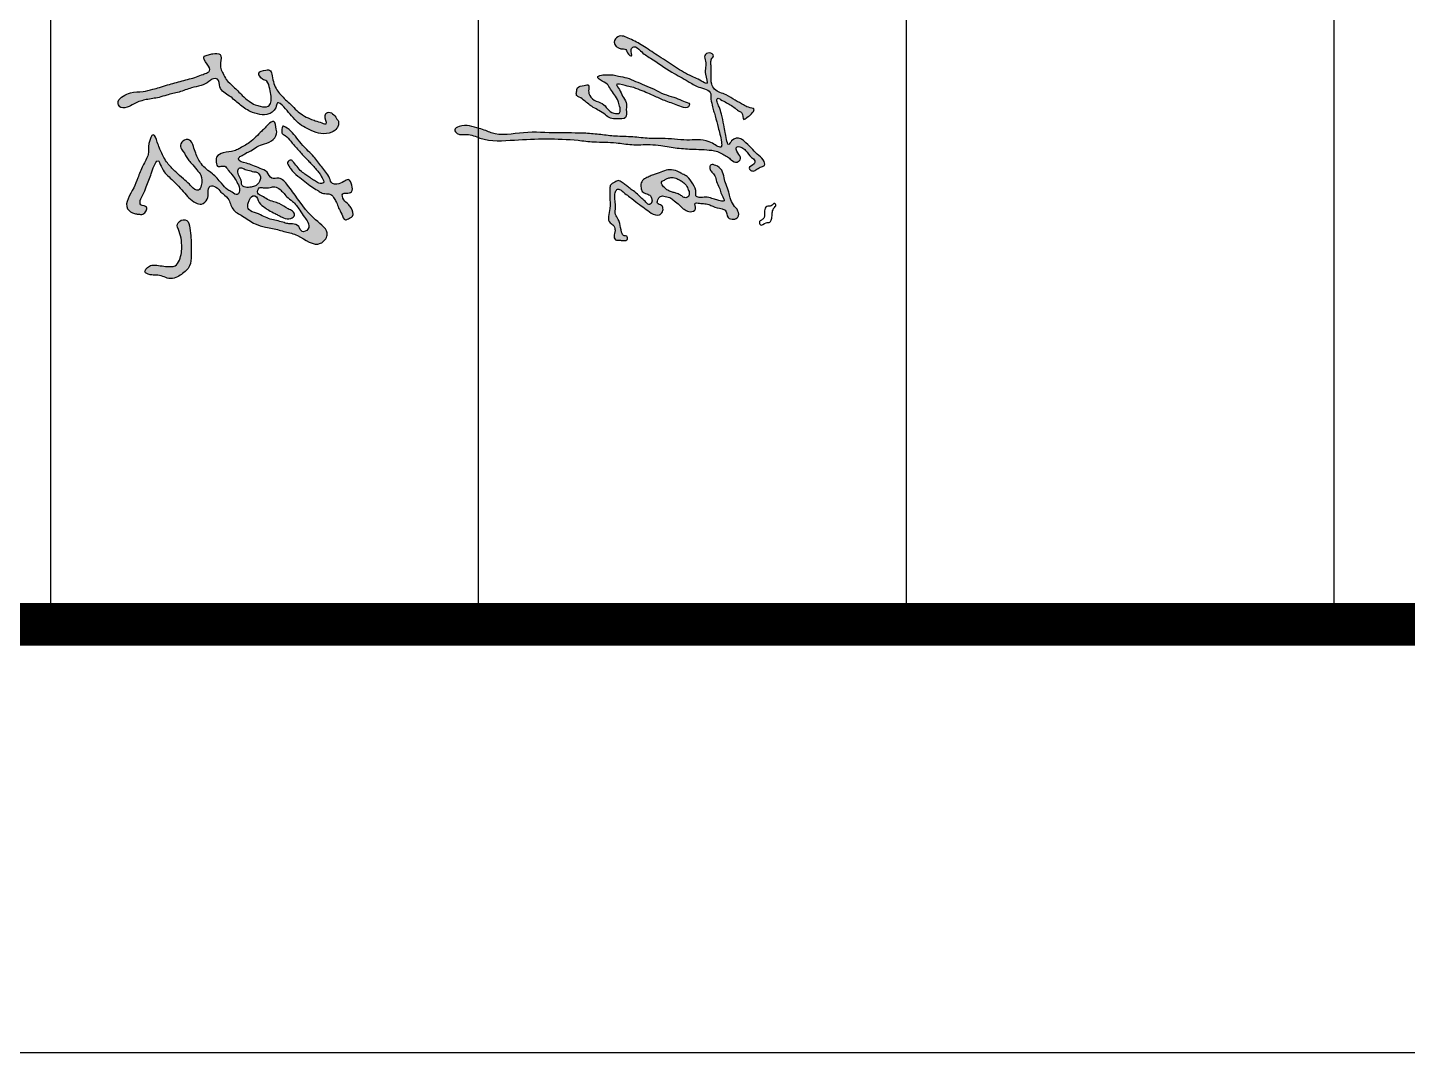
# Model space of a CAD drawing. Extents: x 174641 to 414490, y 73126 to 493158.
# Drawn here: x 189605 to 192830, y 171989 to 174383 of the extents above; entities that cross this region are included whole.
import ezdxf

# ---------------------------------------------------------------- set-up
doc = ezdxf.new("R2010")
doc.units = 0
doc.header["$LTSCALE"] = 1000
doc.header["$MEASUREMENT"] = 0
for name, color, linetype in [('PUB_TITLE', 7, 'Continuous'), ('TWT_TITLE', 7, 'Continuous'), ('文字和字符', 7, 'Continuous')]:
    doc.layers.add(name, color=color, linetype=linetype)

msp = doc.modelspace()

# ---------------------------------------------------------------- hatches: boundary and pattern name
at = {"layer": '文字和字符'}
h = msp.add_hatch(color=6, dxfattribs=at)
edge = h.paths.add_edge_path()
edge.add_spline(control_points=[(191202.3, 174294.4), (191202.3, 174294.2), (191202.4, 174269.7), (191201.9, 174254.3), (191212.4, 174233), (191237.3, 174228.9), (191257.5, 174213.6), (191276, 174204.6), (191288.3, 174196), (191307.9, 174194.9), (191295.7, 174180), (191288.8, 174175.1), (191274.4, 174163.8), (191278.1, 174184.8), (191267.1, 174187.8), (191256.8, 174197.2), (191241.4, 174207), (191228.3, 174213.2), (191215.6, 174220.7), (191216, 174206.8), (191222.7, 174197.4), (191227, 174178.1), (191232, 174159), (191235.6, 174138.1), (191237.9, 174125.5), (191242.2, 174103.6), (191251.7, 174125.5), (191269, 174126.3), (191283.4, 174115.3), (191295.9, 174103.3), (191309.5, 174086.4), (191323.9, 174078.3), (191330.5, 174061.1), (191318.1, 174057.9), (191310.4, 174053), (191301.5, 174046.9), (191293.9, 174049.5), (191288.1, 174058.7), (191303.5, 174061.1), (191306.1, 174074.1), (191292.6, 174081.5), (191286.3, 174094.1), (191276.3, 174102.8), (191269.4, 174105), (191258.7, 174106.3), (191263.7, 174088.5), (191275.5, 174078.9), (191262.2, 174065.3), (191249.6, 174073.4), (191240.9, 174082.2), (191228.9, 174087.2), (191219.7, 174093.7), (191196.5, 174098.7), (191165.1, 174098.7), (191123, 174101.1), (191089.5, 174107.5), (191053.9, 174111), (191018.9, 174108.2), (190975.4, 174116), (190933.3, 174114.9), (190854.5, 174125.2), (190766.5, 174123.5), (190676.9, 174115.5), (190635.2, 174137.3), (190612.2, 174130.4), (190599.5, 174146.3), (190627.6, 174159.2), (190650.3, 174150.1), (190675.2, 174143.4), (190707.2, 174127.8), (190766.3, 174142.3), (190838.8, 174135.8), (190899.3, 174138), (190944.4, 174133.4), (190980.9, 174128.6), (191018.9, 174129), (191057.4, 174123.2), (191101.6, 174125.4), (191152.9, 174117.2), (191190.7, 174125.6), (191228.8, 174097.7), (191225.4, 174126.6), (191219.7, 174147), (191213.3, 174172.2), (191208.1, 174189.2), (191204.5, 174203.8), (191201.4, 174216.6), (191203, 174237.8), (191172.1, 174242.4), (191145.3, 174260.6), (191105.4, 174280.5), (191068.9, 174307.4), (191040.4, 174324.4), (191024.7, 174342.7), (191011.3, 174331.7), (191021.2, 174313.4), (191005.7, 174321.7), (191005.4, 174334.8), (190987.2, 174331.6), (190970.6, 174347), (190987.4, 174369), (191015.7, 174355.9), (191044.3, 174341), (191078, 174317.3), (191113.7, 174294.7), (191148.9, 174271.4), (191172.4, 174263.8), (191197.9, 174246.9), (191184.5, 174281.6), (191193.3, 174298), (191184.5, 174318.5), (191197.5, 174327.4), (191210.8, 174319.8), (191206.4, 174313.2), (191203.3, 174311.3), (191202.9, 174307.6), (191201.2, 174303.1), (191202.3, 174294.5), (191202.3, 174294.4)], knot_values=[0, 0, 0, 0, 30.010681, 59.710914, 78.593199, 120.407305, 154.524141, 185.004149, 203.061643, 222.774317, 238.80713, 258.455944, 270.333782, 293.330836, 302.766156, 314.154011, 351.592667, 373.783884, 384.727657, 395.744414, 413.857163, 437.957453, 474.261753, 498.637383, 521.996218, 540.039757, 556.440551, 586.981856, 599.46137, 631.292047, 659.861277, 686.798362, 704.454635, 714.77327, 731.806988, 745.746399, 755.60273, 762.331918, 783.607358, 794.2488, 808.935268, 839.224822, 854.000646, 861.29652, 870.524529, 890.282084, 910.927322, 927.245681, 946.958313, 963.356978, 980.390735, 1000.003082, 1009.515457, 1078.314372, 1130.678307, 1184.843128, 1219.935368, 1279.461792, 1329.992924, 1402.614913, 1454.086505, 1659.988392, 1772.185683, 1817.246483, 1847.677046, 1862.240127, 1879.608782, 1944.488332, 1967.79145, 1986.349178, 2091.415626, 2201.453187, 2292.790848, 2342.000053, 2390.03078, 2446.006624, 2499.916829, 2551.206876, 2630.928051, 2705.368541, 2736.511304, 2751.139397, 2799.882761, 2838.437816, 2856.100871, 2874.060326, 2900.839764, 2911.90203, 2956.44123, 2995.684828, 3055.617738, 3138.927419, 3179.415616, 3204.798199, 3217.112426, 3237.828089, 3249.032304, 3266.585733, 3281.97368, 3312.759311, 3333.895438, 3372.534497, 3420.293911, 3476.863372, 3540.284988, 3599.822241, 3643.146119, 3661.15915, 3690.737213, 3733.200125, 3751.837118, 3768.448916, 3785.656639, 3792.541545, 3796.752385, 3800.355287, 3806.580356, 3819.839144, 3819.839144, 3819.839144, 3819.839144], degree=3, periodic=0)
h = msp.add_hatch(color=6, dxfattribs=at)
edge = h.paths.add_edge_path()
edge.add_spline(control_points=[(190326.9, 174171.2), (190326.7, 174171.4), (190309.3, 174192.8), (190296, 174175.1), (190309.7, 174155.2), (190289.4, 174161.6), (190278.7, 174165.2), (190263, 174170.9), (190248.4, 174178.3), (190232.8, 174189.7), (190221.3, 174203.3), (190207.6, 174214.8), (190196.8, 174225.9), (190182.6, 174243), (190177.8, 174261.8), (190174.7, 174284.5), (190159.3, 174284.8), (190139.5, 174279.3), (190152, 174261.8), (190167.9, 174258.9), (190170.4, 174239.8), (190174.9, 174224.3), (190174.7, 174209.8), (190167, 174195.3), (190150.4, 174199.2), (190135.6, 174202.7), (190121, 174211.8), (190104.4, 174226.3), (190088, 174244.7), (190069.7, 174259.1), (190062.1, 174274.9), (190055.6, 174287.7), (190055, 174302.4), (190060.5, 174324.3), (190039.1, 174323.2), (190028.5, 174319.6), (190011.3, 174317.1), (190023.6, 174298.3), (190034.5, 174284.5), (190023.9, 174277), (190013.4, 174273.6), (189999.5, 174267.6), (189977.2, 174261.8), (189954.8, 174255.5), (189931.2, 174249.5), (189914.4, 174243.4), (189895.2, 174239), (189873.1, 174232.2), (189848.4, 174233.5), (189828.7, 174224.5), (189816.3, 174215), (189816.2, 174203.5), (189824.5, 174192.6), (189841.9, 174198), (189858.9, 174208.8), (189883.1, 174216.1), (189908.7, 174218.4), (189933.5, 174227.1), (189959.5, 174231.8), (189985.3, 174242.7), (190009.8, 174246.8), (190026.3, 174254.5), (190036.3, 174264.3), (190054.2, 174265.3), (190050.8, 174237.2), (190078, 174224.6), (190099.3, 174203.8), (190122.6, 174187), (190146.7, 174179.6), (190166.3, 174179), (190180, 174187.8), (190186.1, 174196.7), (190188.7, 174213.2), (190207.4, 174195.2), (190217.5, 174181.7), (190232.8, 174164.6), (190249.3, 174151.4), (190268.7, 174142.2), (190290.8, 174133.4), (190312.8, 174136.3), (190328.1, 174145.4), (190331.3, 174156.1), (190333.1, 174163.8), (190326.9, 174171.1), (190326.9, 174171.2)], knot_values=[0, 0, 0, 0, 34.681641, 48.072065, 74.329964, 88.895095, 111.17035, 128.900452, 156.472867, 179.905372, 208.355087, 230.580725, 254.01719, 273.066721, 321.355231, 338.817261, 354.258199, 378.941826, 401.102047, 416.854172, 443.250134, 467.917341, 487.236589, 502.550058, 528.37671, 545.470375, 568.264653, 597.83009, 637.746529, 670.902739, 692.464096, 710.354936, 729.186846, 756.230528, 779.82652, 794.347921, 809.198107, 836.695152, 859.380582, 868.55181, 883.814404, 907.197348, 930.393917, 979.907693, 1004.230046, 1031.618366, 1054.147615, 1086.172461, 1127.622089, 1153.330618, 1177.300132, 1184.664421, 1199.389772, 1226.047392, 1247.395311, 1286.378592, 1328.318353, 1354.32781, 1395.269823, 1437.957794, 1469.914352, 1498.680239, 1511.344868, 1529.007775, 1555.105752, 1597.804477, 1639.655016, 1682.119963, 1714.682311, 1744.156119, 1760.024332, 1779.437309, 1790.885943, 1814.731193, 1846.001898, 1877.602297, 1905.335657, 1934.233701, 1967.004059, 2002.481722, 2023.475353, 2035.765847, 2047.212297, 2058.363573, 2058.363573, 2058.363573, 2058.363573], degree=3, periodic=0)
h = msp.add_hatch(color=6, dxfattribs=at)
edge = h.paths.add_edge_path()
edge.add_spline(control_points=[(191150.2, 174206.4), (191150, 174206.4), (191130.5, 174214.8), (191115.2, 174221.2), (191091.1, 174227.1), (191069.9, 174239.8), (191047.3, 174248.7), (191026, 174257.5), (191006.5, 174266.6), (190988.2, 174269), (190972, 174273.8), (190956.9, 174272.9), (190945.5, 174273.3), (190934.3, 174267.5), (190947.4, 174257.6), (190959.2, 174254), (190967.8, 174238.7), (190977.2, 174226.6), (190985.1, 174213), (190989, 174199.7), (190992.5, 174181.6), (190964.2, 174181.9), (190954.8, 174207.4), (190928.4, 174211.1), (190915.1, 174227.2), (190916.4, 174239.5), (190917.1, 174251.5), (190902.9, 174246.8), (190889.5, 174246.7), (190888.1, 174233.9), (190886.4, 174224.3), (190897.2, 174219.9), (190909.2, 174210.4), (190923.5, 174198), (190941.4, 174189.5), (190954.3, 174180.8), (190967.2, 174169.9), (190983.3, 174170.6), (191007.4, 174168.5), (191003, 174192), (191006.4, 174209.1), (190993.6, 174223.2), (190990.8, 174236.9), (190974.3, 174255.5), (191002.4, 174247), (191018.2, 174244.9), (191042.6, 174235.1), (191068.5, 174224.1), (191099, 174209.9), (191123.8, 174203), (191142.7, 174193.5), (191153.1, 174199.5), (191150.3, 174206.3), (191150.2, 174206.4)], knot_values=[0, 0, 0, 0, 24.542793, 52.435959, 85.650583, 121.512598, 155.916917, 186.540407, 217.474406, 244.606868, 263.102829, 287.388558, 305.597528, 314.527085, 327.332873, 353.193682, 372.630675, 395.352625, 418.617204, 435.772151, 457.249665, 475.959444, 524.49024, 552.742939, 580.507685, 599.437854, 607.362997, 621.159879, 644.090151, 657.95728, 669.398503, 679.892715, 700.008206, 736.031643, 756.664286, 782.242284, 801.590045, 823.390719, 851.090423, 877.54929, 900.135028, 924.011869, 947.574779, 965.855715, 994.232281, 1016.328926, 1045.309406, 1098.032674, 1136.336698, 1183.774373, 1208.195694, 1217.866995, 1225.149506, 1225.149506, 1225.149506, 1225.149506], degree=3, periodic=0)
h = msp.add_hatch(color=6, dxfattribs=at)
edge = h.paths.add_edge_path()
edge.add_spline(control_points=[(190187.2, 174140.1), (190187.3, 174139.9), (190180.1, 174115.2), (190159.7, 174113.1), (190141.1, 174105.8), (190128, 174095.5), (190115.4, 174090.7), (190107.2, 174084.6), (190100.2, 174082.3), (190095, 174070.9), (190116.6, 174066.9), (190131.6, 174061.2), (190148.3, 174054.3), (190166.2, 174048.3), (190172.9, 174026.7), (190197, 174035.6), (190211.7, 174016.6), (190237.1, 173982.7), (190260.4, 173943.9), (190316.4, 173906.2), (190281, 173863.5), (190244.2, 173898.3), (190207.1, 173905.9), (190182.3, 173913.8), (190158.3, 173917), (190133.1, 173924.5), (190110.3, 173942.5), (190081.3, 173956.4), (190077.2, 173984.9), (190056.9, 173996.7), (190048, 174011.6), (190028.6, 174016.3), (190026.3, 173997.2), (190027.4, 173981.8), (190013, 173968.2), (189988.8, 173976.4), (189968.4, 174001.6), (189940.1, 174031), (189919.4, 174048.6), (189910.3, 174078.8), (189898.3, 174057.3), (189893.7, 174038.7), (189883.3, 174014.9), (189875.8, 173992.7), (189865.6, 173979.3), (189870.3, 173965.7), (189886, 173967.5), (189881.8, 173953.9), (189875.3, 173945.5), (189864.1, 173947.5), (189851.4, 173948.4), (189825.1, 173966.3), (189851.6, 174001.8), (189862.9, 174033.6), (189872.8, 174060.1), (189889.8, 174086.1), (189885.4, 174108.8), (189898.2, 174143.3), (189908.4, 174116), (189912.2, 174102.5), (189920.6, 174084.4), (189931.6, 174064.4), (189951.1, 174046.4), (189967.7, 174031.2), (189983.4, 174018.3), (189991.9, 174006.2), (190006.8, 174000.9), (190012.6, 174019.2), (190013.5, 174036.7), (189999.5, 174052.3), (189989.3, 174064.1), (189977.8, 174078.1), (189971, 174091.7), (189959.2, 174105.2), (189966.8, 174120.5), (189986.5, 174124.3), (189992.7, 174105.3), (189998.4, 174086.3), (190008.2, 174067.2), (190022.6, 174051.8), (190041.1, 174039.9), (190055.9, 174022.1), (190070.1, 174005.2), (190083.1, 173999.2), (190093.4, 173990.1), (190102.5, 174001.5), (190098.3, 174015.6), (190089.8, 174029.6), (190081.5, 174041.4), (190073, 174050.4), (190067.8, 174060.9), (190057.8, 174059.4), (190048.5, 174057.5), (190045.8, 174068.6), (190043.6, 174083), (190065.2, 174093.4), (190083.6, 174092.9), (190099.6, 174100.4), (190111.3, 174107.3), (190125.5, 174115.4), (190138.4, 174128.2), (190150.3, 174139.6), (190160.3, 174149.1), (190167.2, 174157.9), (190184.5, 174169.2), (190184.5, 174152.3), (190187.2, 174140.2), (190187.2, 174140.1)], knot_values=[0, 0, 0, 0, 27.432872, 59.395361, 85.693134, 109.085552, 128.362609, 140.996926, 151.763291, 157.712951, 186.698752, 208.876995, 234.201156, 260.084919, 284.937489, 307.779824, 344.178191, 370.603449, 488.346466, 550.578274, 584.928952, 664.213103, 704.923077, 747.845979, 770.989275, 806.181381, 854.934517, 893.286489, 930.483071, 961.790102, 984.548855, 1003.508451, 1024.718144, 1046.34914, 1071.076056, 1090.271471, 1144.396456, 1205.241891, 1253.920649, 1274.470919, 1294.501491, 1322.334343, 1367.576566, 1396.031299, 1422.826029, 1429.955148, 1450.476244, 1461.8652, 1477.100741, 1492.069997, 1504.375793, 1531.897919, 1602.108595, 1637.124251, 1679.750326, 1720.374244, 1756.060039, 1787.456838, 1814.277484, 1834.999527, 1853.438436, 1895.015251, 1930.254648, 1962.79728, 1989.05807, 2013.552032, 2026.034617, 2043.218025, 2076.933867, 2099.023719, 2126.230041, 2142.894352, 2174.050972, 2191.234509, 2210.914373, 2232.75608, 2256.675267, 2280.357753, 2319.727615, 2342.899389, 2367.60531, 2410.353703, 2439.962666, 2455.364827, 2473.851128, 2482.49724, 2507.041751, 2528.398061, 2552.516989, 2565.753289, 2581.839762, 2593.467441, 2605.690383, 2613.252568, 2635.359714, 2661.00506, 2697.047344, 2713.801275, 2733.175864, 2753.931383, 2781.462056, 2807.917281, 2823.476427, 2837.489503, 2858.153182, 2884.370537, 2892.288582, 2892.288582, 2892.288582, 2892.288582], degree=3, periodic=0)
edge = h.paths.add_edge_path(flags=16)
edge.add_spline(control_points=[(190195.1, 174004.9), (190195, 174005), (190182.7, 174014.1), (190170.5, 174008.8), (190158.6, 174008.2), (190144.2, 174011.1), (190140.1, 173994.3), (190154.6, 173989.5), (190165.5, 173981), (190179.7, 173976.4), (190196.9, 173971.9), (190209.8, 173960.7), (190224.2, 173956), (190231.9, 173944.1), (190218.1, 173934.6), (190204.4, 173937.7), (190192.8, 173943.7), (190181.4, 173949.9), (190170.2, 173954.9), (190158.1, 173964.4), (190143.8, 173971.8), (190141.5, 173991.4), (190127.7, 173990.1), (190123.5, 173980.4), (190118.5, 173970.1), (190120.8, 173953.5), (190141, 173951), (190156, 173941.5), (190171.8, 173935.9), (190186.8, 173932.2), (190200.5, 173929.4), (190212.6, 173924.4), (190225.5, 173925.6), (190240, 173921.1), (190244.2, 173902.7), (190264.6, 173911.2), (190261.9, 173929.3), (190250.2, 173941.4), (190240.3, 173959.2), (190227.4, 173975.9), (190210.5, 173987.2), (190204.5, 173996.1), (190195.1, 174004.8), (190195.1, 174004.9)], knot_values=[0, 0, 0, 0, 19.744507, 34.157131, 56.912893, 69.911234, 87.399526, 104.154629, 124.530072, 146.715715, 165.190697, 198.370593, 214.639562, 229.161561, 244.798567, 268.894407, 285.44538, 299.384274, 322.908118, 336.418052, 363.110061, 388.511726, 395.681319, 413.735699, 426.886572, 444.721671, 472.606193, 498.451489, 520.637008, 541.419327, 562.830776, 579.059192, 594.65128, 616.732747, 635.831876, 655.966223, 679.349301, 698.350322, 726.390651, 763.332051, 786.837613, 805.134121, 818.66464, 818.66464, 818.66464, 818.66464], degree=3, periodic=0)
edge = h.paths.add_edge_path(flags=16)
edge.add_spline(control_points=[(190148.2, 174036.6), (190148.1, 174036.7), (190143, 174047.7), (190131.5, 174045.3), (190122.5, 174050.5), (190112.3, 174051.9), (190106.7, 174055.7), (190099, 174056.4), (190094.7, 174046.8), (190098.9, 174035.6), (190105.6, 174025.7), (190104.3, 174015.3), (190112.9, 174009), (190123.8, 174010.4), (190134.7, 174011.7), (190143.1, 174016.6), (190147, 174024.6), (190150.9, 174029.8), (190148.2, 174036.5), (190148.2, 174036.6)], knot_values=[0, 0, 0, 0, 14.292967, 26.663458, 46.005146, 55.397894, 68.805265, 74.060786, 84.885427, 103.559239, 122.783611, 133.392057, 143.205535, 161.756698, 177.271697, 189.090572, 200.297464, 212.920328, 218.424594, 218.424594, 218.424594, 218.424594], degree=3, periodic=0)
h = msp.add_hatch(color=6, dxfattribs=at)
edge = h.paths.add_edge_path()
edge.add_spline(control_points=[(190203.1, 174153.4), (190203.3, 174153.3), (190223.8, 174140.2), (190233.6, 174125.5), (190251, 174103.4), (190273.7, 174084.6), (190292, 174056.5), (190309.4, 174038.8), (190314.5, 174017.6), (190330.9, 174017), (190341.9, 174021.5), (190356.2, 174032), (190364, 174015.1), (190365.5, 173997.9), (190351.7, 173996), (190337.5, 173997), (190343.4, 173978.8), (190353.3, 173972), (190362.9, 173960.8), (190369.2, 173942.4), (190355.9, 173937.5), (190344.3, 173931.3), (190339.5, 173949.4), (190331.7, 173960.5), (190327.6, 173974.1), (190321.1, 173984.1), (190315.2, 173995.3), (190302.2, 173994.8), (190291.3, 173996.8), (190280.7, 174004.8), (190267.2, 174011.7), (190252.9, 174024.2), (190235.9, 174036.7), (190222, 174048.8), (190215.9, 174060.2), (190209.7, 174068.8), (190220.2, 174076.1), (190227.4, 174067.8), (190234.4, 174058.8), (190244, 174046.9), (190255, 174039.8), (190263.4, 174033.6), (190271.4, 174028.1), (190280.1, 174022.5), (190288.7, 174017.4), (190299.9, 174021.2), (190292.3, 174032.6), (190288.8, 174041.8), (190280.7, 174050.1), (190274, 174058.7), (190266.2, 174066.7), (190258.8, 174074.6), (190250.8, 174082.7), (190242.5, 174092.2), (190234.1, 174100.8), (190226.7, 174109.7), (190218.4, 174119.6), (190210.9, 174130), (190198, 174135.2), (190197.9, 174144.6), (190203.1, 174153.4), (190203.1, 174153.4)], knot_values=[0, 0, 0, 0, 28.666202, 58.974239, 88.991361, 140.445622, 182.443945, 226.361589, 246.003405, 261.159642, 285.403493, 300.064839, 321.637432, 343.335684, 360.576762, 372.35608, 392.086641, 412.248863, 426.515031, 455.165125, 470.118963, 480.655269, 502.385008, 524.571649, 543.872014, 558.543079, 575.923356, 590.530581, 608.177969, 621.720424, 644.672751, 671.428143, 700.314854, 733.307285, 745.026327, 756.27632, 770.758758, 775.879479, 798.783005, 820.418083, 838.303351, 852.974217, 863.749723, 878.985175, 896.219108, 903.438329, 919.617985, 935.209773, 949.206114, 965.758141, 981.234157, 995.661007, 1010.855529, 1028.447768, 1048.105951, 1061.049743, 1076.480099, 1102.025547, 1114.040319, 1128.49753, 1139.678117, 1139.678117, 1139.678117, 1139.678117], degree=3, periodic=0)
h = msp.add_hatch(color=6, dxfattribs=at)
edge = h.paths.add_edge_path()
edge.add_spline(control_points=[(191213.7, 174061.1), (191213.9, 174061), (191232.1, 174049.7), (191231.9, 174033.2), (191237.5, 174015.9), (191243.4, 174000.6), (191247.1, 173984), (191253.5, 173968.1), (191266.5, 173957.5), (191268.2, 173939.6), (191254.5, 173933.9), (191238, 173938.1), (191240, 173956.6), (191222.8, 173961.1), (191210, 173963.9), (191196.3, 173970.5), (191184.2, 173972.4), (191174.9, 173972.9), (191161.3, 173975.1), (191170.7, 173957.2), (191153.3, 173950.8), (191142.2, 173956.7), (191133.2, 173962.4), (191127, 173971.9), (191117.1, 173976.6), (191108, 173986.5), (191096.5, 173988.6), (191084.3, 173991.1), (191078.4, 173983), (191073.4, 173970.9), (191086.6, 173969.7), (191091.6, 173960.3), (191088.5, 173951.3), (191078.7, 173942.2), (191061.2, 173949.4), (191047.2, 173961.9), (191029.5, 173973.3), (191015.4, 173985.9), (191001.3, 173995), (190993.7, 174002.4), (190985.4, 174007.7), (190978, 174001.3), (190976.9, 173990.7), (190978, 173977.8), (190980.2, 173963.1), (190976.8, 173947.3), (190985.4, 173936.3), (190990.3, 173922.2), (190991.5, 173909.8), (190996.9, 173895.1), (191007.4, 173897.8), (191007.7, 173886), (190999.2, 173885.7), (190992.3, 173886.3), (190985.5, 173886.7), (190978.5, 173886.5), (190974.3, 173895.1), (190978.2, 173904), (190977.9, 173915.6), (190973, 173923.3), (190957.8, 173931.9), (190968.6, 173960), (190965.3, 173984.3), (190966, 174002), (190965.4, 174016.6), (190976.3, 174021.2), (190985.8, 174027.7), (190994.9, 174020.8), (191002.9, 174015.4), (191011.7, 174008.6), (191021.9, 174000.9), (191033, 173992.6), (191041.6, 173982.2), (191050.1, 173977), (191055.8, 173967.4), (191065.3, 173974.3), (191064.2, 173982.9), (191060.9, 173991.2), (191051.8, 173995.7), (191040.7, 173998.4), (191038.3, 174009.9), (191037.6, 174021.1), (191046.4, 174031.2), (191057.6, 174034.8), (191067.1, 174039.7), (191079.3, 174042.9), (191092.6, 174049.6), (191110.6, 174052.5), (191125.2, 174047.3), (191136.4, 174040.4), (191150.3, 174034.9), (191159.4, 174017.5), (191168.9, 174002.9), (191165.2, 173988.5), (191177.7, 173985.3), (191189.5, 173988.1), (191203.5, 173984.9), (191215.8, 173980.6), (191223.9, 173978.3), (191234.8, 173977), (191230, 173988.1), (191224.8, 173996), (191222, 174010.9), (191214, 174022.6), (191213, 174037), (191204, 174045.2), (191198.1, 174053.2), (191200.1, 174066.9), (191213.5, 174061.1), (191213.7, 174061.1)], knot_values=[0, 0, 0, 0, 24.512001, 49.882294, 72.277412, 98.738469, 118.409447, 143.109669, 167.776883, 187.618262, 203.042037, 222.126752, 247.275306, 258.48372, 289.86628, 303.795246, 321.379231, 338.707377, 347.328395, 366.307106, 385.237264, 403.506228, 418.562709, 428.786369, 449.648574, 463.118664, 483.023077, 498.54091, 507.708607, 523.614939, 538.272825, 548.331434, 564.446663, 573.613544, 601.356343, 627.727416, 655.753502, 687.468657, 707.386499, 724.030195, 733.822997, 742.988374, 758.369859, 776.521682, 797.368312, 820.285411, 838.875384, 852.53501, 881.495768, 896.424896, 904.484831, 916.221913, 924.49056, 934.624145, 946.353648, 953.359124, 961.492881, 980.267656, 992.004738, 1008.557493, 1015.80342, 1061.650078, 1099.490071, 1123.473109, 1136.892554, 1154.792681, 1167.453766, 1180.555905, 1196.223819, 1209.542153, 1226.270416, 1249.735518, 1266.970627, 1281.05191, 1293.130439, 1303.91699, 1316.71909, 1326.731209, 1339.888064, 1357.279911, 1369.076666, 1385.0742, 1402.881823, 1419.32573, 1433.82478, 1447.087554, 1471.921893, 1495.500471, 1520.791964, 1533.894554, 1550.83807, 1581.024251, 1611.984954, 1621.45011, 1633.096343, 1654.387173, 1674.742462, 1691.115782, 1707.380906, 1715.678547, 1723.570803, 1743.940975, 1761.902668, 1783.344225, 1802.439161, 1818.418402, 1831.919163, 1844.453477, 1860.498716, 1860.498716, 1860.498716, 1860.498716], degree=3, periodic=0)
edge = h.paths.add_edge_path(flags=16)
edge.add_spline(control_points=[(191148.3, 174006.7), (191148.3, 174006.8), (191142.5, 174018.5), (191135.2, 174024), (191126.3, 174028.6), (191118.3, 174032.4), (191109.6, 174033.3), (191102.1, 174032), (191095.9, 174028.8), (191091, 174025.8), (191084.8, 174022.5), (191088.4, 174013.6), (191095.2, 174008.2), (191102.8, 174001.2), (191112.1, 173999.4), (191120.7, 173995.7), (191130.2, 173993.5), (191136.7, 173987.2), (191144.4, 173984.8), (191150.7, 173989.4), (191151.8, 173996.9), (191150.4, 174001.6), (191148.3, 174006.6), (191148.3, 174006.7)], knot_values=[0, 0, 0, 0, 17.49913, 30.768414, 43.809406, 57.820521, 67.761158, 79.395962, 89.172864, 96.402516, 104.532234, 113.624822, 128.719094, 142.570854, 155.091253, 167.081152, 182.063386, 194.044375, 204.792336, 212.007375, 223.839632, 231.821798, 237.531752, 237.531752, 237.531752, 237.531752], degree=3, periodic=0)
h = msp.add_hatch(color=6, dxfattribs=at)
edge = h.paths.add_edge_path()
edge.add_spline(control_points=[(189955.5, 173916.8), (189955.6, 173916.6), (189964.5, 173893.5), (189965.9, 173871.7), (189964, 173845.7), (189952.6, 173826), (189937.4, 173824.7), (189923.3, 173825.6), (189907.6, 173828.3), (189892.6, 173829), (189883.5, 173822.2), (189875.8, 173810.7), (189892.4, 173804.4), (189905.7, 173805.7), (189921, 173802.8), (189935.3, 173795.6), (189951.6, 173798.3), (189968, 173808.7), (189986.8, 173824), (189987.7, 173857), (189987.7, 173886.7), (189984.2, 173913), (189981.6, 173936.2), (189957.3, 173936.4), (189955.4, 173916.9), (189955.5, 173916.8)], knot_values=[0, 0, 0, 0, 27.563865, 56.695241, 102.242536, 124.004216, 136.411448, 158.63331, 179.899671, 199.3513, 213.673571, 224.845605, 243.023995, 261.921703, 282.270986, 301.572813, 323.389476, 342.524862, 378.241957, 410.829433, 464.696782, 494.311037, 519.262799, 542.254368, 560.867544, 560.867544, 560.867544, 560.867544], degree=3, periodic=0)

# ---------------------------------------------------------------- linework, layer by layer
for p, q in [((189658.2, 180989), (189658.2, 172989)), ((190658.2, 180989), (190658.2, 172989)), ((191658.2, 180989), (191658.2, 172989)), ((192658.2, 180989), (192658.2, 172989))]:
    msp.add_line(p, q)
at = {"layer": 'PUB_TITLE', "const_width": 100}
msp.add_lwpolyline([(233057.8, 180989), (233057.8, 172989), (175658.2, 172989), (175658.2, 180989)], close=True, dxfattribs=at)
at = {"layer": 'TWT_TITLE'}
msp.add_lwpolyline([(174658.2, 256089), (174658.2, 171989), (234058.2, 171989), (234058.2, 256089)], close=True, dxfattribs=at)
at = {"layer": 'TWT_TITLE', "const_width": 100}
msp.add_lwpolyline([(175658.2, 253589), (175658.2, 172989), (233058.2, 172989), (233058.2, 253589)], close=True, dxfattribs=at)
at = {"layer": '文字和字符', "color": 6}
for points, start_tangent, end_tangent in [([(191202.3, 174294.4), (191202.3, 174272.8), (191204.1, 174251.5), (191210.6, 174239.5), (191237.6, 174226.3), (191258.8, 174213.7), (191277.9, 174202.9), (191289.6, 174197.1), (191302.9, 174192.1), (191297, 174182.1), (191286.2, 174173), (191278.7, 174168.8), (191273.8, 174184.6), (191267.9, 174188.1), (191261.3, 174192.9), (191238.8, 174207.9), (191224.7, 174215.4), (191217.2, 174217.9), (191216.4, 174210), (191221.4, 174197.9), (191226.4, 174181.3), (191232.4, 174155.8), (191235.5, 174138.6), (191238.6, 174122), (191243, 174109.8), (191250.5, 174118.9), (191272.1, 174123.1), (191279.6, 174118.1), (191296.2, 174102.3), (191310.3, 174087.3), (191324.5, 174074), (191327, 174061.5), (191320.3, 174058.2), (191309.5, 174052.4), (191300.4, 174048.2), (191293.7, 174050.7), (191291.2, 174054.9), (191302.9, 174064.8), (191304.5, 174072.3), (191297, 174079.8), (191282.9, 174096.5), (191274.6, 174103.1), (191269.6, 174104.8), (191263, 174104.8), (191264.6, 174090.6), (191271.3, 174077.3), (191263, 174069), (191249.7, 174074), (191240.5, 174081.5), (191229.7, 174087.3), (191217.2, 174094), (191210.6, 174095.6), (191161.1, 174099.2), (191123.5, 174101.9), (191084.9, 174107.7), (191059.7, 174109.9), (191016.8, 174110), (190980.6, 174114.1), (190928.3, 174116.4), (190891.4, 174120), (190743, 174120.7), (190662.3, 174125.1), (190631, 174133.8), (190609.2, 174136), (190603.4, 174144.8), (190613.6, 174152), (190660.1, 174147.7), (190676.1, 174142.6), (190688.5, 174137.5), (190764.2, 174137.7), (190843.5, 174137.2), (190909.3, 174136.4), (190944.6, 174133.2), (190979, 174129.6), (191019.3, 174127.9), (191058, 174124.4), (191095, 174124), (191152.3, 174120.5), (191205.5, 174113), (191226.5, 174105.3), (191226.5, 174115.8), (191219, 174150.1), (191211.8, 174176.9), (191208.3, 174189.2), (191205, 174201.7), (191201.9, 174220.8), (191201.6, 174228.7), (191173.6, 174244.5), (191148.6, 174257.7), (191111, 174278.9), (191060.8, 174311.8), (191037.3, 174329.1), (191021.6, 174338.5), (191015.3, 174332.2), (191016.1, 174317.3), (191009, 174321.2), (191002.8, 174332.2), (190991.8, 174333.8), (190976.1, 174349.5), (190984.7, 174362), (191012.2, 174357.3), (191042.5, 174341.1), (191076.6, 174318.7), (191114.9, 174293.8), (191151.8, 174271.8), (191180, 174258.5), (191191.7, 174253), (191189.4, 174274.2), (191189.4, 174304.8), (191187.8, 174318.1), (191198, 174324.4), (191208.2, 174317.3), (191205.7, 174313), (191203.6, 174310.9), (191202.9, 174308.4), (191202, 174304), (191202.3, 174294.4)], (0, -1), (0, -1)), ([(190326.9, 174171.2), (190306.2, 174185.2), (190300.2, 174177.6), (190303, 174158.8), (190292.6, 174160.6), (190277.4, 174165.7), (190265.4, 174170.2), (190247.8, 174179.3), (190234.2, 174189.4), (190219.8, 174204), (190208, 174214.8), (190196.2, 174226.9), (190187.7, 174237.7), (190176.7, 174270.7), (190172.5, 174282.5), (190161.5, 174284.2), (190145.4, 174276.6), (190153.9, 174263.1), (190164, 174258), (190170.8, 174240.2), (190174.3, 174222.8), (190173.3, 174208.9), (190167.4, 174199.6), (190148.8, 174199.6), (190137, 174202.9), (190122.7, 174211.1), (190106.5, 174225), (190086.2, 174245.3), (190069.3, 174262.2), (190061.7, 174275.8), (190056.6, 174287.6), (190055.7, 174301.1), (190054.9, 174320.6), (190038, 174322.3), (190027.8, 174319.8), (190017.7, 174316.4), (190024.4, 174297.8), (190030.4, 174282.5), (190025.3, 174278.3), (190015.1, 174274.1), (189999.4, 174268), (189983.3, 174263.4), (189948.9, 174254), (189932, 174249.4), (189913.2, 174243.4), (189897.5, 174239.3), (189875, 174234.1), (189845.3, 174230.9), (189828.3, 174223.4), (189816.7, 174210.7), (189816.7, 174205.4), (189823, 174196.9), (189842.1, 174199), (189855.7, 174206.2), (189882.4, 174215), (189912.2, 174220.3), (189930.2, 174225.6), (189958.8, 174232.8), (189988, 174242.4), (190010.3, 174248), (190028.8, 174257.4), (190036.2, 174262.7), (190049, 174262.7), (190054.3, 174244.7), (190076.5, 174223.4), (190099.9, 174204.3), (190125.3, 174187.4), (190147.8, 174180.5), (190169, 174181.7), (190178.7, 174187.7), (190186.1, 174199.6), (190188.9, 174207.3), (190203.6, 174198.4), (190218.3, 174181.3), (190233.7, 174164.6), (190249.5, 174152.2), (190268, 174142.8), (190290.5, 174135.6), (190315.8, 174139), (190328, 174148), (190331.3, 174156.2), (190331.3, 174164.5), (190326.9, 174171.2)], (-0.51913, 0.854695), (-0.51913, 0.854695)), ([(191150.2, 174206.4), (191134, 174213.3), (191115.2, 174220.6), (191092.4, 174227.9), (191069.3, 174239.3), (191046.5, 174249.1), (191026.1, 174257.7), (191005.4, 174265.8), (190986.2, 174269.9), (190973.2, 174272.7), (190955.7, 174273.1), (190942.7, 174271.5), (190937.4, 174267.8), (190943.5, 174260.9), (190959.4, 174251.2), (190967.5, 174239.8), (190976.9, 174226.3), (190985, 174211.7), (190988.7, 174199.8), (190988.3, 174184.4), (190974.9, 174183.2), (190948.1, 174205.7), (190929.4, 174213.6), (190916.9, 174229.3), (190916.6, 174242.9), (190916, 174248.6), (190906.1, 174248.3), (190890.5, 174242.9), (190887.9, 174233.2), (190888.2, 174225), (190894.4, 174220.7), (190906.4, 174212.5), (190927.1, 174196.9), (190940.2, 174189.8), (190955.5, 174179.5), (190967.1, 174171.9), (190982.7, 174170.2), (191002.5, 174173.2), (191004.3, 174192.2), (191003.8, 174208.5), (190995.2, 174223.4), (190988, 174238.7), (190981.2, 174250), (191001.6, 174247.8), (191017.1, 174244.4), (191036.8, 174237.4), (191071.7, 174222.5), (191097.1, 174211.5), (191129.2, 174199.8), (191146.5, 174196.3), (191151.4, 174201.2), (191150.2, 174206.4)], (-0.919041, 0.394162), (-0.919041, 0.394162)), ([(190187.2, 174140.1), (190179.2, 174122.1), (190158.5, 174111.8), (190141, 174104.7), (190126.7, 174095.7), (190114.3, 174089.5), (190106.5, 174084.8), (190099.9, 174080.7), (190098.1, 174076.8), (190116.2, 174066.4), (190131.3, 174061.3), (190148.3, 174054.5), (190164.5, 174045.4), (190175.6, 174031.3), (190192.1, 174031.3), (190212.7, 174015.1), (190224.1, 173999.9), (190278.1, 173934.4), (190305.1, 173898.6), (190289.7, 173879.3), (190235.6, 173897.6), (190207.5, 173906.3), (190177.6, 173914.1), (190161.2, 173917), (190137, 173924.7), (190107.1, 173943.1), (190084.8, 173959.5), (190073.3, 173983.7), (190056.8, 173999.2), (190045.2, 174010.8), (190031.7, 174012.7), (190026.9, 173998.2), (190024.9, 173982.7), (190011.4, 173971.1), (189997.9, 173974), (189968.9, 174000.1), (189938.5, 174031.7), (189916.9, 174059.3), (189909.5, 174072.2), (189900.7, 174060.7), (189894, 174041.8), (189882.3, 174011.4), (189874.4, 173992.4), (189867.7, 173974.3), (189869.7, 173969.6), (189883.2, 173963.5), (189881.8, 173955.4), (189874.4, 173947.4), (189863.6, 173947.4), (189854.9, 173948.7), (189838.7, 173960.2), (189852.9, 174008.7), (189862.5, 174032.1), (189874.3, 174060.4), (189886.6, 174087), (189888.6, 174112.6), (189898.7, 174132.9), (189908.1, 174116), (189912.9, 174101.9), (189918.3, 174089.7), (189933.8, 174064.1), (189951.6, 174046), (189969, 174030.3), (189983, 174017.5), (189995.8, 174005.4), (190004.6, 174003.4), (190010.6, 174014.1), (190009.9, 174038.4), (190000.5, 174051.3), (189987.7, 174066.1), (189980.3, 174075.5), (189968.1, 174094.4), (189962.1, 174105.2), (189968.1, 174118), (189983.6, 174120.7), (189992.4, 174105.9), (189997.8, 174089.7), (190011.3, 174064.7), (190022.8, 174052.6), (190036.9, 174041.8), (190058.1, 174019.5), (190073.2, 174004.4), (190082.7, 173998.6), (190095, 173993.5), (190099.2, 173998.1), (190097.5, 174015.7), (190090, 174029.1), (190079.7, 174043.1), (190073.6, 174050.5), (190066.1, 174059.3), (190057.7, 174059.3), (190048.9, 174059.7), (190046.8, 174064.7), (190046.8, 174080.7), (190062.3, 174090.7), (190087.8, 174095.5), (190098.9, 174100.2), (190111.1, 174107.1), (190123.8, 174115), (190138.6, 174128.2), (190152.3, 174141.5), (190160.2, 174149.4), (190167.1, 174156.8), (190180.3, 174163.7), (190186.1, 174145.7), (190187.2, 174140.1)], (0.051807, -0.998657), (0.051807, -0.998657)), ([(190203.1, 174153.4), (190219.9, 174141.4), (190234.3, 174125), (190248, 174108.1), (190274, 174081.7), (190292.4, 174057.7), (190310.4, 174031.7), (190317.2, 174019.2), (190328, 174017.6), (190344.4, 174023.6), (190354, 174028.1), (190362.8, 174015.2), (190362, 173999.6), (190350, 173996.4), (190341.6, 173995.2), (190344, 173981.2), (190354, 173970.7), (190360.5, 173962.7), (190364, 173942.4), (190354.8, 173936.8), (190347.6, 173934.4), (190339.2, 173947.6), (190331.9, 173961.8), (190326.7, 173974.7), (190321.5, 173983.9), (190313.6, 173993.6), (190303.2, 173995.2), (190290.8, 173998), (190282.5, 174003.2), (190268.4, 174011.8), (190253.2, 174023.6), (190236.7, 174036.5), (190219.9, 174053.3), (190215.5, 174060.5), (190212.7, 174068.1), (190221.5, 174073.7), (190224.3, 174071.3), (190234.7, 174058.5), (190245.2, 174046.9), (190255.6, 174039.3), (190264.2, 174033.1), (190270.6, 174028.7), (190279.8, 174022.8), (190291.6, 174018.8), (190296.4, 174020.8), (190293.2, 174032.1), (190287.9, 174042), (190281.4, 174049.7), (190273.7, 174058.8), (190266, 174066.9), (190258.9, 174074.5), (190251.3, 174082.3), (190242.8, 174091.7), (190233.1, 174102.1), (190227.1, 174109.2), (190220, 174117.8), (190207.1, 174131), (190199.9, 174135.8), (190199.5, 174146.2), (190203.1, 174153.4)], (0.904095, -0.427331), (0.904095, -0.427331)), ([(190148.2, 174036.6), (190142.2, 174045), (190133.4, 174046.6), (190120, 174050.5), (190113.5, 174052.1), (190104.5, 174055.7), (190100.7, 174055.7), (190096.5, 174049.1), (190099.3, 174036), (190104.7, 174023.2), (190105.7, 174015.6), (190111.1, 174011), (190124.4, 174010.5), (190135.4, 174012.6), (190142.6, 174017.2), (190147, 174024), (190149.4, 174032.8), (190148.2, 174036.6)], (-0.423645, 0.905829), (-0.423645, 0.905829)), ([(191213.7, 174061.1), (191227.3, 174049.9), (191232.9, 174032.5), (191237.3, 174016.9), (191243.5, 173998.9), (191247.2, 173985.2), (191254.7, 173969.1), (191265.2, 173954.8), (191265.2, 173940.5), (191255.3, 173935.5), (191242.2, 173939.8), (191235.4, 173956.6), (191228, 173959.7), (191206.2, 173966), (191196.9, 173969.7), (191184.5, 173972.2), (191172, 173973.4), (191165.8, 173973.4), (191165.8, 173959.7), (191154, 173952.9), (191141.6, 173957.3), (191132.9, 173963.7), (191128.1, 173969.4), (191116.1, 173978.4), (191108.7, 173984.6), (191095, 173989), (191083.8, 173989), (191079.5, 173984), (191077, 173972.8), (191086.3, 173967.8), (191090, 173961.6), (191086.9, 173950.4), (191082, 173946.1), (191062.4, 173950.1), (191047.1, 173961.4), (191030.7, 173973.1), (191012.7, 173987.3), (191001.1, 173995.7), (190991.9, 174003.4), (190985.4, 174006.1), (190980, 174002.2), (190977.3, 173991.5), (190978.1, 173978.4), (190979.2, 173963.4), (190979.2, 173946.9), (190985.4, 173935), (190988.8, 173925.8), (190993.4, 173905.4), (190999.6, 173896.6), (191005.3, 173895.8), (191005.7, 173887.4), (190999.9, 173885.9), (190992.6, 173886.2), (190984.2, 173886.6), (190979.2, 173887.4), (190976.1, 173892.4), (190977.7, 173905.8), (190977.3, 173914.3), (190970.8, 173924.3), (190966.5, 173927.3), (190965.8, 173960.4), (190965.8, 173987.6), (190965.8, 174004.9), (190966.9, 174014.5), (190977.3, 174022.2), (190985.7, 174025.7), (190994.2, 174021.4), (191003.4, 174014.9), (191011.1, 174009.1), (191020.7, 174001.8), (191033.7, 173991.1), (191042.5, 173982.3), (191050.2, 173975.7), (191056.7, 173970), (191063.3, 173974.2), (191063.7, 173983.4), (191060.6, 173989.9), (191052.5, 173994.9), (191041.4, 174000.7), (191038.7, 174008.8), (191039.1, 174020.3), (191047.1, 174030.3), (191057.9, 174035.3), (191067.5, 174039.5), (191076.5, 174042.4), (191093.2, 174048.9), (191110.1, 174051.1), (191127.5, 174045.6), (191135.8, 174041.1), (191146.5, 174035.3), (191159.6, 174017.9), (191166.9, 173996.8), (191166.9, 173990), (191174.6, 173986.6), (191189.9, 173987), (191204.3, 173984.4), (191215.6, 173980.8), (191227, 173978), (191232.9, 173978.5), (191231.6, 173984), (191225.3, 173997.2), (191221.4, 174009.6), (191215, 174023.7), (191211.2, 174036.9), (191203.9, 174045.8), (191199.3, 174054.4), (191202.2, 174062.9), (191213.7, 174061.1)], (0.95874, -0.284283), (0.95874, -0.284283)), ([(191148.3, 174006.7), (191141.9, 174017.6), (191134.8, 174023.9), (191126.6, 174028.4), (191117.2, 174032.2), (191110.1, 174032.9), (191101.8, 174031.4), (191095.4, 174028.4), (191090.9, 174025.8), (191086.4, 174022.1), (191087.9, 174015.7), (191095.4, 174007.8), (191103.5, 174001.9), (191112, 173999.1), (191120.2, 173996.2), (191130.3, 173992.4), (191137.4, 173987.5), (191145, 173986), (191149.3, 173989), (191151.3, 173997.3), (191149.9, 174002.9), (191148.3, 174006.7)], (-0.370772, 0.928724), (-0.370772, 0.928724)), ([(190195.1, 174004.9), (190182.4, 174011.4), (190172.2, 174010), (190155.8, 174009.1), (190146.4, 174008.6), (190143.2, 173996.4), (190153, 173989.4), (190165.6, 173981.9), (190180.6, 173976.3), (190193.2, 173972.1), (190213.8, 173959.9), (190224.1, 173954.3), (190228.8, 173945), (190220.3, 173937.5), (190203, 173938.9), (190192.3, 173944), (190183.4, 173948.7), (190168.4, 173956.7), (190160.5, 173962.3), (190146, 173974.9), (190136.1, 173990.4), (190131, 173989.9), (190123, 173979.6), (190119.8, 173970.7), (190122.1, 173958.1), (190140.3, 173949.6), (190157.2, 173941.7), (190172.2, 173936.1), (190186.7, 173932.3), (190201.6, 173928.6), (190212.9, 173925.3), (190224.1, 173924.8), (190238.6, 173918.3), (190246.5, 173907), (190260.1, 173912.2), (190260.1, 173929), (190252.1, 173940.1), (190241, 173957), (190223.9, 173977.4), (190210.8, 173988.2), (190202.1, 173998.1), (190195.1, 174004.9)], (-0.711393, 0.702795), (-0.711393, 0.702795)), ([(191352.5, 173965.2), (191346.2, 173955), (191345.1, 173945.6), (191343.5, 173935.8), (191339.6, 173928.8), (191331, 173927.2), (191317.7, 173922.6), (191315.8, 173930), (191322, 173934.7), (191326.7, 173939.8), (191327.1, 173955), (191332.9, 173965.5), (191342.7, 173967.1), (191351.3, 173972.2), (191354, 173968.3), (191352.5, 173965.2)], (-0.736199, -0.676765), (-0.736199, -0.676765)), ([(189955.5, 173916.8), (189962.3, 173896.7), (189965.3, 173874.5), (189959.7, 173840), (189949.5, 173826.8), (189940.1, 173825.1), (189923.1, 173825.9), (189906.9, 173828.1), (189892, 173827.2), (189883, 173820.8), (189879.2, 173813.1), (189891.1, 173805.9), (189905.6, 173805), (189921, 173802), (189935, 173797.4), (189951.7, 173799.5), (189964.4, 173806.7), (189983.6, 173826.4), (189987.4, 173851.1), (189986.6, 173892.4), (189984, 173915), (189977.2, 173933), (189959.7, 173930.4), (189955.5, 173916.8)], (0.368687, -0.929554), (0.368687, -0.929554))]:
    msp.add_spline(points, degree=3, dxfattribs=dict(at, start_tangent=start_tangent, end_tangent=end_tangent))

doc.saveas('drawing.dxf')
